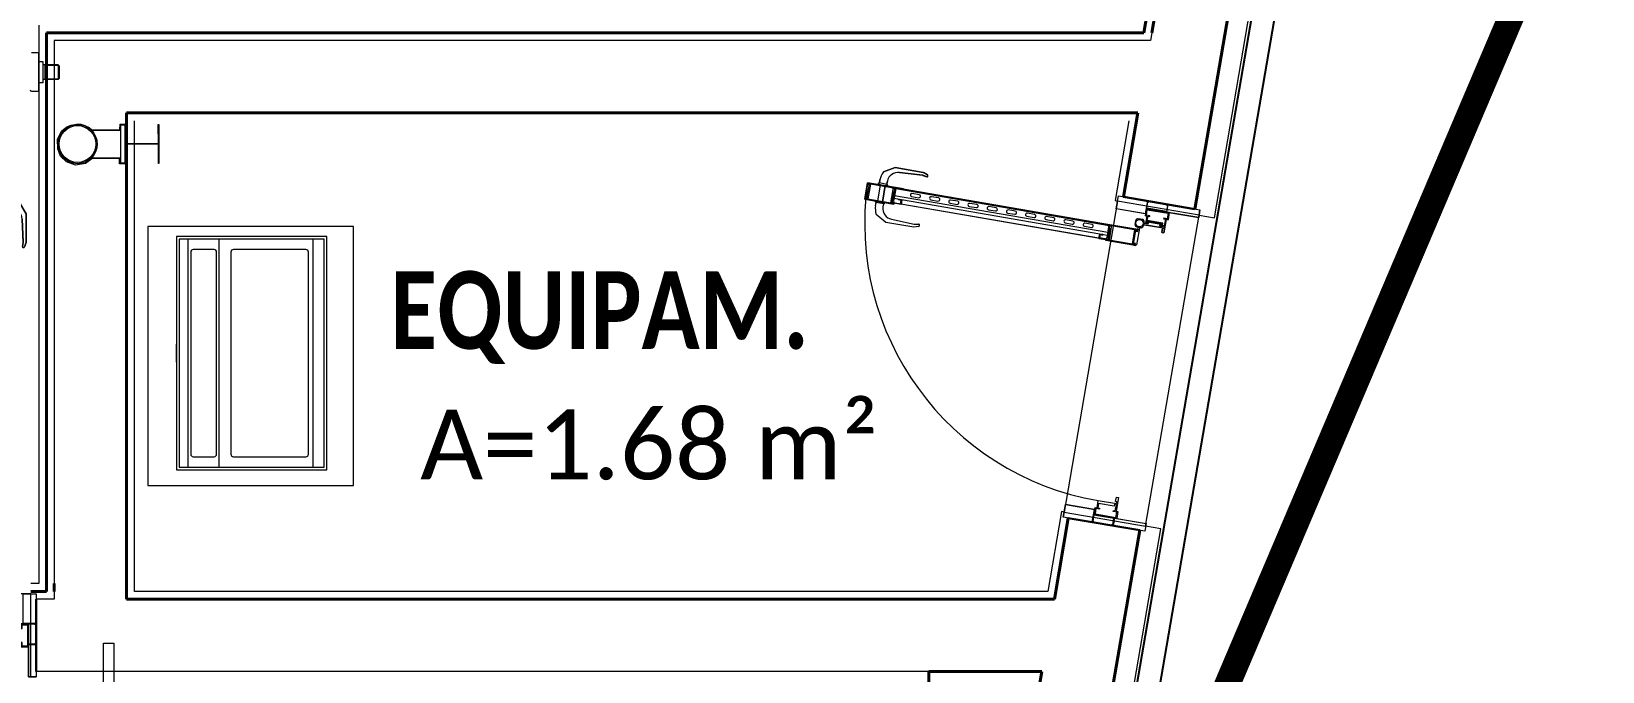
# Model space of a CAD drawing. Extents: x -14.2 to 52.3, y 2.5 to 90.9.
# Drawn here: x 41.217 to 44.255, y 20.089 to 21.326 of the extents above; entities that cross this region are included whole.
import ezdxf

# ---------------------------------------------------------------- set-up
doc = ezdxf.new("R2010")
doc.units = 0
doc.linetypes.add('limpo_PINI-PSG-PE-0102-LAZ-R00$0$DAA_Traço Ponto', pattern=[10, 5, -2.5, 0, -2.5])
doc.linetypes.add('limpo_PINI-PSG-PE-0102-LAZ-R00$0$HIDDEN', pattern=[0.375, 0.25, -0.125])
for name, color, linetype in [('FOR_CONTROL', 2, 'Continuous'), ('limpo_PINI-PSG-PE-0102-LAZ-R00$0$PA_EXTE_3', 3, 'Continuous'), ('limpo_PINI-PSG-PE-0102-LAZ-R00$0$PA_PROJ_S_AUX', 212, 'limpo_PINI-PSG-PE-0102-LAZ-R00$0$HIDDEN'), ('limpo_PINI-PSG-PE-0102-LAZ-R00$0$XR_ARQT', 7, 'Continuous'), ('XR_ARQT', 7, 'Continuous')]:
    doc.layers.add(name, color=color, linetype=linetype)
for name, color, linetype, lineweight in [('limpo_PINI-PSG-PE-0102-LAZ-R00$0$A-AREA-IDEN', 2, 'Continuous', 5), ('limpo_PINI-PSG-PE-0102-LAZ-R00$0$A-DETL', 1, 'Continuous', 5), ('limpo_PINI-PSG-PE-0102-LAZ-R00$0$A-DETL-GENF', 1, 'Continuous', 5), ('limpo_PINI-PSG-PE-0102-LAZ-R00$0$A-DOOR', 31, 'Continuous', 5), ('limpo_PINI-PSG-PE-0102-LAZ-R00$0$A-WALL', 1, 'Continuous', 5), ('limpo_PINI-PSG-PE-0102-LAZ-R00$0$A-WALL-FNSH', 1, 'Continuous', 40), ('limpo_PINI-PSG-PE-0102-LAZ-R00$0$ARQ', 235, 'Continuous', 5), ('limpo_PINI-PSG-PE-0102-LAZ-R00$0$LAYOUT_AMB_LAZ_dwg', 8, 'Continuous', 5), ('limpo_PINI-PSG-PE-0102-LAZ-R00$0$PNIN-HID-PL-0009-LAZ-R00_dwg', 8, 'Continuous', 5), ('limpo_PINI-PSG-PE-0102-LAZ-R00$0$TINTERNO', 135, 'Continuous', 5)]:
    doc.layers.add(name, color=color, linetype=linetype, lineweight=lineweight)
doc.styles.add('limpo_PINI-PSG-PE-0102-LAZ-R00$0$Calibri', font='calibri.ttf', dxfattribs={"height": 0.16})
doc.styles.add('limpo_PINI-PSG-PE-0102-LAZ-R00$0$Calibri_B', font='calibrib.ttf', dxfattribs={"width": 0.8, "height": 150})

# ---------------------------------------------------------------- blocks, each defined once
blk = doc.blocks.new('limpo_PINI-PSG-PE-0102-LAZ-R00$0$DAA_002_VEN_ABR_1FO - 0_90x2_10m-V2-5PPE_008_LAZER__P_A_0_09_')
at = {"layer": 'limpo_PINI-PSG-PE-0102-LAZ-R00$0$A-DETL-GENF', "lineweight": 15}
for p, q in [((375.9, 862.4), (380.1, 862.4)), ((375.9, 862.4), (375.9, 805.3)), ((377.4, 860.8), (377.4, 858.3)), ((377.4, 860.8), (380.1, 860.8)), ((377.4, 858.3), (406.4, 858.3)), ((406.4, 856.5), (377.4, 856.5)), ((377.4, 856.5), (377.4, 811.3)), ((380.1, 860.8), (380.1, 862.4)), ((403.8, 860.8), (403.8, 862.4)), ((407.9, 862.4), (403.8, 862.4)), ((406.4, 860.8), (403.8, 860.8)), ((406.4, 860.8), (406.4, 858.3)), ((406.4, 811.3), (406.4, 856.5)), ((407.9, 791.9), (407.9, 862.4)), ((375.9, 805.3), (377.4, 805.3)), ((377.4, 811.3), (399.7, 811.3)), ((377.4, 805.3), (377.4, 809.8)), ((377.4, 809.8), (397.5, 809.8)), ((380.2, 809.6), (377.8, 809.6)), ((377.8, 791.6), (377.8, 809.6)), ((386.4, 791.6), (377.8, 791.6)), ((378.9, 803.8), (378.9, 792.7)), ((378.9, 792.7), (385.3, 792.7)), ((380.2, 809.6), (381.3, 808)), ((381.3, 808), (392.9, 808)), ((394, 806.8), (381.9, 806.8)), ((385.3, 797.8), (386.4, 797.8)), ((385.3, 792.7), (385.3, 797.8)), ((386.3, 88), (386.3, 806.9)), ((386.3, 806.9), (405.9, 806.9)), ((386.4, 797.8), (386.4, 791.6)), ((392.3, 806.9), (392.3, 88)), ((392.9, 809.6), (392.9, 808)), ((392.9, 809.6), (395.7, 809.6)), ((394, 808.5), (394, 806.8)), ((395.7, 808.5), (394, 808.5)), ((395.3, 808.3), (395.3, 806.8)), ((397.5, 808.3), (395.3, 808.3)), ((395.3, 806.8), (406.4, 806.8)), ((395.7, 808.5), (395.7, 809.6)), ((397.5, 808.3), (397.5, 809.8)), ((399.7, 811.3), (399.7, 808.3)), ((399.7, 808.3), (405.9, 808.3)), ((406.3, 809.2), (404.8, 810.7)), ((405.1, 811.3), (406.4, 811.3)), ((405.9, 806.9), (405.9, 88)), ((406.4, 806.8), (406.4, 791.9)), ((406.4, 791.9), (407.9, 791.9)), ((386.4, 103.2), (377.8, 103.2)), ((377.8, 103.2), (377.8, 85.2)), ((378.9, 102.1), (385.3, 102.1)), ((378.9, 91), (378.9, 102.1)), ((385.3, 102.1), (385.3, 97.1)), ((385.3, 97.1), (386.4, 97.1)), ((386.4, 97.1), (386.4, 103.2)), ((406.4, 103), (407.9, 103)), ((406.4, 88), (406.4, 103)), ((407.9, 103), (407.9, 32.4)), ((375.9, 89.5), (377.4, 89.5)), ((375.9, 32.4), (375.9, 89.5)), ((377.4, 89.5), (377.4, 85)), ((377.4, 85), (397.5, 85)), ((377.4, 38.3), (377.4, 83.5)), ((377.4, 83.5), (399.7, 83.5)), ((380.3, 85.2), (377.8, 85.2)), ((380.3, 85.2), (381.4, 86.9)), ((381.4, 86.9), (392.9, 86.9)), ((394, 88), (381.9, 88)), ((392.9, 85.2), (392.9, 86.9)), ((392.9, 85.2), (395.7, 85.2)), ((394, 86.3), (394, 88)), ((395.7, 86.3), (394, 86.3)), ((395.3, 86.5), (395.3, 88)), ((395.3, 88), (406.4, 88)), ((397.5, 86.5), (395.3, 86.5)), ((395.7, 86.3), (395.7, 85.2)), ((397.5, 86.5), (397.5, 85)), ((399.7, 83.5), (399.7, 86.5)), ((399.7, 86.5), (405.9, 86.5)), ((406.3, 85.6), (404.8, 84.2)), ((405.1, 83.5), (406.4, 83.5)), ((406.4, 83.5), (406.4, 38.3)), ((375.4, 32.2), (380.9, 32.2)), ((378.1, 29.5), (375.4, 32.2)), ((375.9, 32.4), (380.1, 32.4)), ((406.4, 38.3), (377.4, 38.3)), ((377.4, 34.1), (377.4, 36.5)), ((377.4, 36.5), (406.4, 36.5)), ((377.4, 34.1), (380.1, 34.1)), ((378.3, 36.1), (378.3, 34.6)), ((405.1, 36.1), (378.3, 36.1)), ((378.3, 34.6), (380.9, 34.6)), ((380.1, 34.1), (380.1, 32.4)), ((380.9, 34.6), (380.9, 32.2)), ((403.1, 34.6), (405.1, 34.6)), ((403.1, 32.2), (403.1, 34.6)), ((403.1, 32.2), (410.5, 32.2)), ((403.9, 34.1), (403.9, 32.4)), ((406.4, 34.1), (403.9, 34.1)), ((407.9, 32.4), (403.9, 32.4)), ((405.1, 34.6), (405.1, 36.1)), ((406.4, 34.1), (406.4, 36.5)), ((412.1, 34.9), (412.1, 25.3)), ((424.1, 38.9), (416.1, 38.9)), ((428.1, 25.3), (428.1, 34.9)), ((-465, 22.2), (-465, 23.2)), ((-465, 23.2), (-440, 23.2)), ((-465, 22.2), (-464, 22.2)), ((-464, 22.2), (-464, 20.2)), ((-464, 20.2), (-463, 20.2)), ((-463, 20.2), (-463, 22.2)), ((-451, 22.2), (-463, 22.2)), ((-451, -16.8), (-451, 22.2)), ((-450, 22.2), (-436, 22.2)), ((-450, 22.2), (-450, -17.8)), ((-440, 22.2), (-450, 22.2)), ((-450, -22.3), (-450, 22.2)), ((-437.7, 20.5), (-448.3, 20.5)), ((-448.3, 20.5), (-448.3, -20.6)), ((-440, 23.2), (-440, 22.2)), ((-437.7, 13.5), (-437.7, 20.5)), ((-436, 13.5), (-437.7, 13.5)), ((-436, 22.2), (-436, 18.7)), ((-436, 18.7), (-421.6, 18.7)), ((-427.5, 17), (-436, 17)), ((-436, 17), (-436, 13.5)), ((-427.5, -13.6), (-427.5, 17)), ((-421.6, 18.7), (-421.6, -17.1)), ((410.5, 29.5), (378.1, 29.5)), ((412.1, 25.3), (414.1, 23.3)), ((412.5, 24.9), (414.1, 23.3)), ((414.1, 23.3), (416.7, 23.3)), ((418.8, 21.3), (418.8, -11.1)), ((421.5, 13.9), (421.5, 21.3)), ((421.5, 13.9), (423.8, 13.9)), ((422.1, 18.7), (422.1, 14.6)), ((436, 18.7), (422.1, 18.7)), ((423.3, 14.6), (422.1, 14.6)), ((423.3, 17.2), (425.7, 17.2)), ((423.3, 17.2), (423.3, 14.6)), ((423.5, 23.3), (426.1, 23.3)), ((423.8, 15.9), (425.3, 15.9)), ((423.8, 13.9), (423.8, 15.9)), ((425.3, 15.9), (425.3, -10.9)), ((425.7, 17.2), (425.7, -11.8)), ((426.1, 23.3), (428.1, 25.3)), ((427.5, -11.8), (427.5, 17.2)), ((427.5, -13.6), (427.5, 17)), ((427.5, 17), (436, 17)), ((450, 22.2), (436, 22.2)), ((436, 22.2), (436, 18.7)), ((436, 17), (436, 13.5)), ((436, 13.5), (437.7, 13.5)), ((437.7, 13.5), (437.7, 20.5)), ((437.7, 20.5), (448.3, 20.5)), ((440, 23.2), (440, 22.2)), ((465, 23.2), (440, 23.2)), ((440, 22.2), (450, 22.2)), ((448.3, 20.5), (448.3, -20.6)), ((450, -22.3), (450, 22.2)), ((450, 22.2), (450, -17.8)), ((451, 22.2), (463, 22.2)), ((451, -16.8), (451, 22.2)), ((463, 20.2), (463, 22.2)), ((464, 20.2), (463, 20.2)), ((464, 22.2), (464, 20.2)), ((465, 22.2), (464, 22.2)), ((465, 22.2), (465, 23.2)), ((-465, -16.8), (-464, -16.8)), ((-465, -17.8), (-465, -16.8)), ((-450, -17.8), (-465, -17.8)), ((-464, -14.8), (-463, -14.8)), ((-464, -16.8), (-464, -14.8)), ((-463, -14.8), (-463, -16.8)), ((-463, -16.8), (-451, -16.8)), ((-436, -22.3), (-450, -22.3)), ((-448.3, -20.6), (-437.7, -20.6)), ((-437.7, -13.6), (-436, -13.6)), ((-437.7, -20.6), (-437.7, -13.6)), ((-436, -13.6), (-436, -17.1)), ((-436, -17.1), (-423.3, -17.1)), ((-409.6, -18.8), (-436, -18.8)), ((-436, -18.8), (-436, -22.3)), ((-423.3, -13.6), (-427.5, -13.6)), ((-423.3, -17.1), (-423.3, -13.6)), ((-421.6, -17.1), (-418.1, -17.1)), ((-418.1, -14.8), (-409.6, -14.8)), ((-418.1, -17.1), (-418.1, -14.8)), ((-409.6, -14.8), (-409.6, -18.8)), ((418.1, -14.8), (409.6, -14.8)), ((409.6, -14.8), (409.6, -18.8)), ((409.6, -18.8), (436, -18.8)), ((418.1, -17.1), (418.1, -14.8)), ((422.1, -17.1), (418.1, -17.1)), ((418.8, -11.1), (421.5, -13.8)), ((423.8, -8.3), (421.5, -8.3)), ((421.5, -13.8), (421.5, -8.3)), ((421.5, -12.6), (421.5, -9.6)), ((423.3, -9.2), (422.1, -9.2)), ((422.1, -17.1), (422.1, -9.2)), ((423.3, -11.8), (423.3, -9.2)), ((423.3, -11.8), (425.7, -11.8)), ((423.3, -17.1), (423.3, -13.6)), ((423.3, -13.6), (427.5, -13.6)), ((436, -17.1), (423.3, -17.1)), ((423.8, -10.9), (423.8, -8.3)), ((425.3, -10.9), (423.8, -10.9)), ((437.7, -13.6), (436, -13.6)), ((436, -13.6), (436, -17.1)), ((436, -18.8), (436, -22.3)), ((436, -22.3), (450, -22.3)), ((437.7, -20.6), (437.7, -13.6)), ((448.3, -20.6), (437.7, -20.6)), ((450, -17.8), (465, -17.8)), ((463, -16.8), (451, -16.8)), ((463, -14.8), (463, -16.8)), ((464, -14.8), (463, -14.8)), ((464, -16.8), (464, -14.8)), ((465, -16.8), (464, -16.8)), ((465, -17.8), (465, -16.8))]:
    blk.add_line(p, q, dxfattribs=at)
at = {"layer": 'limpo_PINI-PSG-PE-0102-LAZ-R00$0$A-DETL-GENF'}
for p, q in [((375.9, 862.4), (380.1, 862.4)), ((375.9, 805.3), (375.9, 862.4)), ((380.1, 862.4), (403.8, 862.4)), ((380.1, 862.4), (403.8, 862.4)), ((403.8, 862.4), (407.9, 862.4)), ((407.9, 862.4), (407.9, 791.9)), ((338.4, 814.8), (350.4, 835.5)), ((338.4, 814.8), (350.4, 835.5)), ((372.9, 825.2), (366.8, 825.2)), ((372.1, 825.2), (366.8, 825.2)), ((366.9, 839.7), (372.9, 839.7)), ((366.9, 839.7), (372.1, 839.7)), ((372.1, 839.7), (375.9, 841.9)), ((375.9, 822.9), (372.1, 825.2)), ((372.9, 840.2), (375.9, 841.9)), ((372.9, 824.7), (372.9, 840.2)), ((375.9, 822.9), (372.9, 824.7)), ((375.9, 841.9), (375.9, 822.9)), ((375.9, 841.9), (375.9, 836.9)), ((375.9, 836.9), (408.3, 836.9)), ((375.9, 836.9), (408.3, 836.9)), ((375.9, 827.9), (408.3, 827.9)), ((375.9, 827.9), (375.9, 822.9)), ((408.3, 827.9), (375.9, 827.9)), ((411.3, 840.2), (408.3, 841.9)), ((408.3, 841.9), (408.3, 822.9)), ((408.3, 841.9), (412.2, 839.7)), ((408.3, 836.9), (408.3, 841.9)), ((408.3, 822.9), (408.3, 827.9)), ((412.2, 825.2), (408.3, 822.9)), ((408.3, 822.9), (411.3, 824.7)), ((411.3, 824.7), (411.3, 840.2)), ((417.3, 839.7), (411.3, 839.7)), ((411.3, 825.2), (417.3, 825.2)), ((412.2, 839.7), (417.3, 839.7)), ((417.3, 825.2), (412.2, 825.2)), ((445.8, 814.8), (433.8, 835.5)), ((433.8, 835.5), (445.8, 814.8)), ((338.4, 760), (338.4, 814.8)), ((338.4, 759.7), (338.4, 814.8)), ((346.4, 804.7), (344.1, 759.9)), ((346.4, 804.7), (344.1, 759.7)), ((377.8, 805.3), (375.9, 805.3)), ((377.8, 791.6), (377.8, 805.3)), ((386.4, 791.6), (377.8, 791.6)), ((378, 811.3), (407.8, 811.3)), ((378, 83.5), (378, 811.3)), ((378, 103.2), (378, 791.7)), ((378.9, 803.8), (378.9, 792.7)), ((378.9, 792.7), (385.3, 792.7)), ((394, 806.8), (381.9, 806.8)), ((385.3, 797.8), (386.4, 797.8)), ((385.3, 792.7), (385.3, 797.8)), ((386.4, 797.8), (386.4, 791.6)), ((394, 808.5), (394, 806.8)), ((395.3, 808.5), (394, 808.5)), ((395.3, 806.8), (395.3, 808.5)), ((406.4, 806.8), (395.3, 806.8)), ((406.4, 791.9), (406.4, 806.8)), ((407.9, 791.9), (406.4, 791.9)), ((407.8, 811.3), (407.8, 83.5)), ((407.8, 791.9), (407.8, 103)), ((437.8, 804.7), (440.2, 759.9)), ((440.2, 759.7), (437.8, 804.7)), ((445.8, 760), (445.8, 814.8)), ((445.8, 814.8), (445.8, 759.7)), ((341.6, 751), (338.4, 759.7)), ((344.1, 759.7), (345.7, 751.5)), ((344.1, 759.5), (345.7, 751.5)), ((396.2, 773.9), (396.2, 759.9)), ((402.2, 759.9), (402.2, 773.8)), ((438.6, 751.5), (440.2, 759.7)), ((440.1, 759.5), (438.6, 751.5)), ((445.8, 759.7), (442.7, 751)), ((341.6, 751), (338.5, 759.5)), ((396.2, 736.3), (396.2, 722.3)), ((402.2, 722.3), (402.2, 736.3)), ((442.7, 751), (445.7, 759.5)), ((396.2, 698.7), (396.2, 684.8)), ((402.2, 684.7), (402.2, 698.7)), ((396.2, 661.1), (396.2, 647.2)), ((402.2, 647.1), (402.2, 661.1)), ((396.2, 623.5), (396.2, 609.6)), ((402.2, 609.5), (402.2, 623.5)), ((396.2, 586), (396.2, 572)), ((402.2, 572), (402.2, 585.9)), ((396.2, 548.4), (396.2, 534.4)), ((402.2, 534.4), (402.2, 548.3)), ((396.2, 510.8), (396.2, 496.8)), ((402.2, 496.8), (402.2, 510.8)), ((396.2, 473.2), (396.2, 459.3)), ((402.2, 459.2), (402.2, 473.2)), ((396.2, 435.6), (396.2, 421.7)), ((402.2, 421.6), (402.2, 435.6)), ((396.2, 398.1), (396.2, 384.1)), ((402.2, 384.1), (402.2, 398)), ((396.2, 360.5), (396.2, 346.5)), ((402.2, 346.5), (402.2, 360.4)), ((396.2, 322.9), (396.2, 308.9)), ((402.2, 308.9), (402.2, 322.9)), ((396.2, 285.3), (396.2, 271.3)), ((402.2, 271.3), (402.2, 285.3)), ((396.2, 247.7), (396.2, 233.8)), ((402.2, 233.7), (402.2, 247.7)), ((396.2, 210.1), (396.2, 196.2)), ((402.2, 196.1), (402.2, 210.1)), ((396.2, 172.6), (396.2, 158.6)), ((402.2, 158.6), (402.2, 172.5)), ((396.2, 135), (396.2, 121)), ((402.2, 121), (402.2, 134.9)), ((377.8, 103.2), (386.4, 103.2)), ((377.8, 89.5), (377.8, 103.2)), ((378.9, 102.1), (378.9, 91)), ((385.3, 102.1), (378.9, 102.1)), ((385.3, 97.1), (385.3, 102.1)), ((386.4, 97.1), (385.3, 97.1)), ((386.4, 103.2), (386.4, 97.1)), ((406.4, 103), (407.9, 103)), ((406.4, 88), (406.4, 103)), ((407.9, 103), (407.9, 32.2)), ((-440, 80), (-465, 80)), ((-465, -80), (-465, 80)), ((-465, 80), (-440, 80)), ((-440, 23.2), (-440, 80)), ((-440, 80), (-440, 22.2)), ((375.9, 89.5), (377.8, 89.5)), ((375.9, 31.7), (375.9, 89.5)), ((407.8, 83.5), (378, 83.5)), ((381.9, 88), (394, 88)), ((405.9, 88), (386.3, 88)), ((394, 88), (394, 86.3)), ((394, 86.3), (395.3, 86.3)), ((395.3, 88), (406.4, 88)), ((395.3, 86.3), (395.3, 88)), ((440, 80), (465, 80)), ((440, 23.2), (440, 80)), ((440, 80), (465, 80)), ((440, 22.2), (440, 80)), ((465, 80), (465, -80)), ((378.1, 29.5), (375.9, 31.7)), ((407.9, 32.2), (410.5, 32.2)), ((412.1, 33), (412.1, 34.9)), ((416.1, 38.9), (424.1, 38.9)), ((428.1, 34.9), (428.1, 25.3)), ((-440, 22.2), (-436, 22.2)), ((-436, 22.2), (-436, 18.7)), ((-436, 18.7), (-421.6, 18.7)), ((-421.6, 18.7), (-421.6, -17.1)), ((410.5, 29.5), (378.1, 29.5)), ((412.1, 25.3), (412.1, 28.7)), ((414.1, 23.3), (412.1, 25.3)), ((416.7, 23.3), (414.1, 23.3)), ((418.8, -11.1), (418.8, 21.3)), ((421.5, 21.3), (421.5, 13.9)), ((421.5, 13.9), (423.8, 13.9)), ((422.1, 18.7), (436, 18.7)), ((422.1, 14.6), (422.1, 18.7)), ((423.3, 14.6), (422.1, 14.6)), ((423.3, 17.2), (423.3, 14.6)), ((425.7, 17.2), (423.3, 17.2)), ((426.1, 23.3), (423.5, 23.3)), ((423.8, 15.9), (425.3, 15.9)), ((423.8, 13.9), (423.8, 15.9)), ((425.3, 15.9), (425.3, -10.9)), ((425.7, -11.8), (425.7, 17.2)), ((428.1, 25.3), (426.1, 23.3)), ((436, 22.2), (450, 22.2)), ((436, 18.7), (436, 22.2)), ((450, 22.2), (440, 22.2)), ((450, 22.2), (450, -22.3)), ((450, -80), (450, 22.2)), ((-450, -17.8), (-450, -80)), ((-450, -22.3), (-450, -80)), ((-436, -22.3), (-450, -22.3)), ((-436, -18.8), (-436, -22.3)), ((-409.6, -18.8), (-436, -18.8)), ((-421.6, -17.1), (-418.1, -17.1)), ((-418.1, -14.8), (-409.6, -14.8)), ((-418.1, -17.1), (-418.1, -14.8)), ((-409.6, -14.8), (-409.6, -18.8)), ((409.6, -14.8), (418.1, -14.8)), ((409.6, -18.8), (409.6, -14.8)), ((436, -18.8), (409.6, -18.8)), ((418.1, -14.8), (418.1, -17.1)), ((418.1, -17.1), (422.1, -17.1)), ((421.5, -13.8), (418.8, -11.1)), ((421.5, -8.3), (421.5, -13.8)), ((423.8, -8.3), (421.5, -8.3)), ((422.1, -9.2), (423.3, -9.2)), ((422.1, -17.1), (422.1, -9.2)), ((423.3, -9.2), (423.3, -11.8)), ((423.3, -11.8), (425.7, -11.8)), ((423.8, -10.9), (423.8, -8.3)), ((425.3, -10.9), (423.8, -10.9)), ((436, -22.3), (436, -18.8)), ((450, -22.3), (436, -22.3)), ((450, -17.8), (450, -80)), ((-450, -80), (-465, -80)), ((-450, -80), (-465, -80)), ((450, -80), (465, -80)), ((465, -80), (450, -80))]:
    blk.add_line(p, q, dxfattribs=at)
at = {"layer": 'limpo_PINI-PSG-PE-0102-LAZ-R00$0$A-DETL-GENF', "lineweight": 30}
for p, q in [((-465, -70), (-465, 70)), ((465, -70), (465, 70))]:
    blk.add_line(p, q, dxfattribs=at)
at = {"layer": 'limpo_PINI-PSG-PE-0102-LAZ-R00$0$A-DETL-GENF', "lineweight": 15}
blk.add_circle((420.1, 30.9), 7, dxfattribs=at)
at = {"layer": 'limpo_PINI-PSG-PE-0102-LAZ-R00$0$A-DETL-GENF'}
for centre, radius, start, end in [((421.8, 18.7), 843.7, 90.9554, 179.9996), ((366.9, 804.7), 20.5, 90.2619, 179.9552), ((366.9, 804.7), 20.5, 90.2619, 179.9552), ((366.9, 804.7), 35, 90, 118.1261), ((366.9, 804.7), 35, 90, 118.1261), ((417.3, 804.7), 35, 61.8718, 90), ((417.3, 804.7), 35, 61.8718, 90), ((417.3, 804.7), 20.5, 0.0428, 89.9798), ((417.3, 804.7), 20.5, 0.0428, 89.9798), ((381.9, 803.8), 3, 89.9999, 179.9999), ((399.2, 773.9), 3, 359.2646, 180.002), ((399.2, 759.9), 3, 179.2646, 0.002), ((343.5, 751.7), 2, 199.9992, 269.999), ((343.5, 751.7), 2, 199.9992, 281.7479), ((344.2, 751.2), 1.5, 256.4246, 11.2115), ((344.2, 751.2), 1.5, 269.999, 11.2115), ((399.2, 736.3), 3, 359.2646, 180.002), ((440, 751.2), 1.5, 168.7864, 269.999), ((440, 751.2), 1.5, 168.7864, 283.5734), ((440.8, 751.7), 2, 258.2501, 339.9988), ((440.8, 751.7), 2, 269.999, 339.9988), ((399.2, 722.3), 3, 179.2646, 0.002), ((399.2, 698.7), 3, 359.2646, 180.002), ((399.2, 684.7), 3, 179.2646, 0.002), ((399.2, 661.1), 3, 359.2646, 180.002), ((399.2, 647.1), 3, 179.2646, 0.002), ((399.2, 623.5), 3, 359.2646, 180.002), ((399.2, 609.5), 3, 179.2646, 0.002), ((399.2, 586), 3, 359.2646, 180.002), ((399.2, 572), 3, 179.2646, 0.002), ((399.2, 548.4), 3, 359.2646, 180.002), ((399.2, 534.4), 3, 179.2646, 0.002), ((399.2, 510.8), 3, 359.2646, 180.002), ((399.2, 496.8), 3, 179.2646, 0.002), ((399.2, 473.2), 3, 359.2646, 180.002), ((399.2, 459.2), 3, 179.2646, 0.002), ((399.2, 435.6), 3, 359.2646, 180.002), ((399.2, 421.6), 3, 179.2646, 0.002), ((399.2, 398.1), 3, 359.2646, 180.002), ((399.2, 384.1), 3, 179.2646, 0.002), ((399.2, 360.5), 3, 359.2646, 180.002), ((399.2, 346.5), 3, 179.2646, 0.002), ((399.2, 322.9), 3, 359.2646, 180.002), ((399.2, 308.9), 3, 179.2646, 0.002), ((399.2, 285.3), 3, 359.2646, 180.002), ((399.2, 271.3), 3, 179.2646, 0.002), ((399.2, 247.7), 3, 359.2646, 180.002), ((399.2, 233.7), 3, 179.2646, 0.002), ((399.2, 210.1), 3, 359.2646, 180.002), ((399.2, 196.1), 3, 179.2646, 0.002), ((399.2, 172.6), 3, 359.2646, 180.002), ((399.2, 158.6), 3, 179.2646, 0.002), ((399.2, 135), 3, 359.2646, 180.002), ((399.2, 121), 3, 179.2646, 0.002), ((381.9, 91), 3, 180.002, 270.002), ((410.5, 34.2), 2, 269.3077, 323.1255), ((416.1, 34.9), 4, 90, 180), ((424.1, 34.9), 4, 360, 90), ((410.5, 27.5), 2, 36.8688, 90), ((416.8, 21.3), 2, 360, 90.3929), ((423.5, 21.3), 2, 90, 180.6923)]:
    blk.add_arc(centre, radius, start, end, dxfattribs=at)
at = {"layer": 'limpo_PINI-PSG-PE-0102-LAZ-R00$0$A-DETL-GENF', "lineweight": 15}
for centre, radius, start, end in [((381.9, 803.8), 3, 89.9999, 179.9999), ((405.1, 811), 0.391, 90.0009, 225.0009), ((405.9, 808.9), 0.511, 270.0009, 45.0009), ((381.9, 91), 3, 180.002, 270.002), ((405.1, 83.9), 0.391, 135.001, 270.001), ((405.9, 86), 0.511, 315.001, 90.001), ((410.5, 34.2), 2, 269.3077, 323.1255), ((416.1, 34.9), 4, 90, 180), ((424.1, 34.9), 4, 360, 90), ((424.1, 34.9), 4, 0.0012, 90), ((410.5, 27.5), 2, 36.8688, 90), ((416.8, 21.3), 2, 360, 90.3929), ((423.5, 21.3), 2, 90, 180.6923)]:
    blk.add_arc(centre, radius, start, end, dxfattribs=at)
at = {"layer": 'limpo_PINI-PSG-PE-0102-LAZ-R00$0$A-DOOR'}
for p, q in [((455, 80), (-455, 80)), ((-455, 80), (-455, -80)), ((-455, 80), (-455, -80)), ((455, -80), (455, 80)), ((455, -80), (455, 80))]:
    blk.add_line(p, q, dxfattribs=at)
blk = doc.blocks.new('limpo_PINI-PSG-PE-0102-LAZ-R00$0$DAA_002_VEN_ABR_1FO - 0_60x2_10m-1917522-5PPE_008_LAZER__P_A_0_09_')
at = {"layer": 'limpo_PINI-PSG-PE-0102-LAZ-R00$0$A-DETL-GENF', "lineweight": 15}
for p, q in [((225.9, 562.4), (230.1, 562.4)), ((225.9, 562.4), (225.9, 505.3)), ((227.4, 560.8), (227.4, 558.3)), ((227.4, 560.8), (230.1, 560.8)), ((227.4, 558.3), (256.4, 558.3)), ((256.4, 556.5), (227.4, 556.5)), ((227.4, 556.5), (227.4, 511.3)), ((230.1, 560.8), (230.1, 562.4)), ((253.8, 560.8), (253.8, 562.4)), ((257.9, 562.4), (253.8, 562.4)), ((256.4, 560.8), (253.8, 560.8)), ((256.4, 560.8), (256.4, 558.3)), ((256.4, 511.3), (256.4, 556.5)), ((257.9, 491.9), (257.9, 562.4)), ((225.9, 505.3), (227.4, 505.3)), ((227.4, 511.3), (249.7, 511.3)), ((227.4, 505.3), (227.4, 509.8)), ((227.4, 509.8), (247.5, 509.8)), ((230.2, 509.6), (227.8, 509.6)), ((227.8, 491.6), (227.8, 509.6)), ((236.4, 491.6), (227.8, 491.6)), ((228.9, 503.8), (228.9, 492.7)), ((228.9, 492.7), (235.3, 492.7)), ((230.2, 509.6), (231.3, 508)), ((231.3, 508), (242.9, 508)), ((244, 506.8), (231.9, 506.8)), ((235.3, 497.8), (236.4, 497.8)), ((235.3, 492.7), (235.3, 497.8)), ((236.3, 88), (236.3, 506.9)), ((236.3, 506.9), (255.9, 506.9)), ((236.4, 497.8), (236.4, 491.6)), ((242.3, 506.9), (242.3, 88)), ((242.9, 509.6), (242.9, 508)), ((242.9, 509.6), (245.7, 509.6)), ((244, 508.5), (244, 506.8)), ((245.7, 508.5), (244, 508.5)), ((245.3, 508.3), (245.3, 506.8)), ((247.5, 508.3), (245.3, 508.3)), ((245.3, 506.8), (256.4, 506.8)), ((245.7, 508.5), (245.7, 509.6)), ((247.5, 508.3), (247.5, 509.8)), ((249.7, 511.3), (249.7, 508.3)), ((249.7, 508.3), (255.9, 508.3)), ((256.3, 509.2), (254.8, 510.7)), ((255.1, 511.3), (256.4, 511.3)), ((255.9, 506.9), (255.9, 88)), ((256.4, 506.8), (256.4, 491.9)), ((256.4, 491.9), (257.9, 491.9)), ((236.4, 103.2), (227.8, 103.2)), ((227.8, 103.2), (227.8, 85.2)), ((228.9, 102.1), (235.3, 102.1)), ((228.9, 91), (228.9, 102.1)), ((235.3, 102.1), (235.3, 97.1)), ((235.3, 97.1), (236.4, 97.1)), ((236.4, 97.1), (236.4, 103.2)), ((256.4, 103), (257.9, 103)), ((256.4, 88), (256.4, 103)), ((257.9, 103), (257.9, 32.4)), ((225.9, 89.5), (227.4, 89.5)), ((225.9, 32.4), (225.9, 89.5)), ((227.4, 89.5), (227.4, 85)), ((227.4, 85), (247.5, 85)), ((227.4, 38.3), (227.4, 83.5)), ((227.4, 83.5), (249.7, 83.5)), ((230.3, 85.2), (227.8, 85.2)), ((230.3, 85.2), (231.4, 86.9)), ((231.4, 86.9), (242.9, 86.9)), ((244, 88), (231.9, 88)), ((242.9, 85.2), (242.9, 86.9)), ((242.9, 85.2), (245.7, 85.2)), ((244, 86.3), (244, 88)), ((245.7, 86.3), (244, 86.3)), ((245.3, 86.5), (245.3, 88)), ((245.3, 88), (256.4, 88)), ((247.5, 86.5), (245.3, 86.5)), ((245.7, 86.3), (245.7, 85.2)), ((247.5, 86.5), (247.5, 85)), ((249.7, 83.5), (249.7, 86.5)), ((249.7, 86.5), (255.9, 86.5)), ((256.3, 85.6), (254.8, 84.2)), ((255.1, 83.5), (256.4, 83.5)), ((256.4, 83.5), (256.4, 38.3)), ((225.4, 32.2), (230.9, 32.2)), ((228.1, 29.5), (225.4, 32.2)), ((225.9, 32.4), (230.1, 32.4)), ((256.4, 38.3), (227.4, 38.3)), ((227.4, 34.1), (227.4, 36.5)), ((227.4, 36.5), (256.4, 36.5)), ((227.4, 34.1), (230.1, 34.1)), ((228.3, 36.1), (228.3, 34.6)), ((255.1, 36.1), (228.3, 36.1)), ((228.3, 34.6), (230.9, 34.6)), ((230.1, 34.1), (230.1, 32.4)), ((230.9, 34.6), (230.9, 32.2)), ((253.1, 34.6), (255.1, 34.6)), ((253.1, 32.2), (253.1, 34.6)), ((253.1, 32.2), (260.5, 32.2)), ((253.9, 34.1), (253.9, 32.4)), ((256.4, 34.1), (253.9, 34.1)), ((257.9, 32.4), (253.9, 32.4)), ((255.1, 34.6), (255.1, 36.1)), ((256.4, 34.1), (256.4, 36.5)), ((262.1, 34.9), (262.1, 25.3)), ((274.1, 38.9), (266.1, 38.9)), ((278.1, 25.3), (278.1, 34.9)), ((-315, 22.2), (-315, 23.2)), ((-315, 23.2), (-290, 23.2)), ((-315, 22.2), (-314, 22.2)), ((-314, 22.2), (-314, 20.2)), ((-314, 20.2), (-313, 20.2)), ((-313, 20.2), (-313, 22.2)), ((-301, 22.2), (-313, 22.2)), ((-301, -16.8), (-301, 22.2)), ((-300, 22.2), (-286, 22.2)), ((-300, 22.2), (-300, -17.8)), ((-290, 22.2), (-300, 22.2)), ((-300, -22.3), (-300, 22.2)), ((-287.7, 20.5), (-298.3, 20.5)), ((-298.3, 20.5), (-298.3, -20.6)), ((-290, 23.2), (-290, 22.2)), ((-287.7, 13.5), (-287.7, 20.5)), ((-286, 13.5), (-287.7, 13.5)), ((-286, 22.2), (-286, 18.7)), ((-286, 18.7), (-271.6, 18.7)), ((-277.5, 17), (-286, 17)), ((-286, 17), (-286, 13.5)), ((-277.5, -13.6), (-277.5, 17)), ((-271.6, 18.7), (-271.6, -17.1)), ((260.5, 29.5), (228.1, 29.5)), ((262.1, 25.3), (264.1, 23.3)), ((262.5, 24.9), (264.1, 23.3)), ((264.1, 23.3), (266.7, 23.3)), ((268.8, 21.3), (268.8, -11.1)), ((271.5, 13.9), (271.5, 21.3)), ((271.5, 13.9), (273.8, 13.9)), ((272.1, 18.7), (272.1, 14.6)), ((286, 18.7), (272.1, 18.7)), ((273.3, 14.6), (272.1, 14.6)), ((273.3, 17.2), (275.7, 17.2)), ((273.3, 17.2), (273.3, 14.6)), ((273.5, 23.3), (276.1, 23.3)), ((273.8, 15.9), (275.3, 15.9)), ((273.8, 13.9), (273.8, 15.9)), ((275.3, 15.9), (275.3, -10.9)), ((275.7, 17.2), (275.7, -11.8)), ((276.1, 23.3), (278.1, 25.3)), ((277.5, -11.8), (277.5, 17.2)), ((277.5, -13.6), (277.5, 17)), ((277.5, 17), (286, 17)), ((300, 22.2), (286, 22.2)), ((286, 22.2), (286, 18.7)), ((286, 17), (286, 13.5)), ((286, 13.5), (287.7, 13.5)), ((287.7, 13.5), (287.7, 20.5)), ((287.7, 20.5), (298.3, 20.5)), ((290, 23.2), (290, 22.2)), ((315, 23.2), (290, 23.2)), ((290, 22.2), (300, 22.2)), ((298.3, 20.5), (298.3, -20.6)), ((300, -22.3), (300, 22.2)), ((300, 22.2), (300, -17.8)), ((301, 22.2), (313, 22.2)), ((301, -16.8), (301, 22.2)), ((313, 20.2), (313, 22.2)), ((314, 20.2), (313, 20.2)), ((314, 22.2), (314, 20.2)), ((315, 22.2), (314, 22.2)), ((315, 22.2), (315, 23.2)), ((-315, -16.8), (-314, -16.8)), ((-315, -17.8), (-315, -16.8)), ((-300, -17.8), (-315, -17.8)), ((-314, -14.8), (-313, -14.8)), ((-314, -16.8), (-314, -14.8)), ((-313, -14.8), (-313, -16.8)), ((-313, -16.8), (-301, -16.8)), ((-286, -22.3), (-300, -22.3)), ((-298.3, -20.6), (-287.7, -20.6)), ((-287.7, -13.6), (-286, -13.6)), ((-287.7, -20.6), (-287.7, -13.6)), ((-286, -13.6), (-286, -17.1)), ((-286, -17.1), (-273.3, -17.1)), ((-259.6, -18.8), (-286, -18.8)), ((-286, -18.8), (-286, -22.3)), ((-273.3, -13.6), (-277.5, -13.6)), ((-273.3, -17.1), (-273.3, -13.6)), ((-271.6, -17.1), (-268.1, -17.1)), ((-268.1, -14.8), (-259.6, -14.8)), ((-268.1, -17.1), (-268.1, -14.8)), ((-259.6, -14.8), (-259.6, -18.8)), ((268.1, -14.8), (259.6, -14.8)), ((259.6, -14.8), (259.6, -18.8)), ((259.6, -18.8), (286, -18.8)), ((268.1, -17.1), (268.1, -14.8)), ((272.1, -17.1), (268.1, -17.1)), ((268.8, -11.1), (271.5, -13.8)), ((273.8, -8.3), (271.5, -8.3)), ((271.5, -13.8), (271.5, -8.3)), ((271.5, -12.6), (271.5, -9.6)), ((273.3, -9.2), (272.1, -9.2)), ((272.1, -17.1), (272.1, -9.2)), ((273.3, -11.8), (273.3, -9.2)), ((273.3, -11.8), (275.7, -11.8)), ((273.3, -17.1), (273.3, -13.6)), ((273.3, -13.6), (277.5, -13.6)), ((286, -17.1), (273.3, -17.1)), ((273.8, -10.9), (273.8, -8.3)), ((275.3, -10.9), (273.8, -10.9)), ((287.7, -13.6), (286, -13.6)), ((286, -13.6), (286, -17.1)), ((286, -18.8), (286, -22.3)), ((286, -22.3), (300, -22.3)), ((287.7, -20.6), (287.7, -13.6)), ((298.3, -20.6), (287.7, -20.6)), ((300, -17.8), (315, -17.8)), ((313, -16.8), (301, -16.8)), ((313, -14.8), (313, -16.8)), ((314, -14.8), (313, -14.8)), ((314, -16.8), (314, -14.8)), ((315, -16.8), (314, -16.8)), ((315, -17.8), (315, -16.8))]:
    blk.add_line(p, q, dxfattribs=at)
at = {"layer": 'limpo_PINI-PSG-PE-0102-LAZ-R00$0$A-DETL-GENF'}
for p, q in [((225.9, 562.4), (230.1, 562.4)), ((225.9, 505.3), (225.9, 562.4)), ((230.1, 562.4), (253.8, 562.4)), ((230.1, 562.4), (253.8, 562.4)), ((253.8, 562.4), (257.9, 562.4)), ((257.9, 562.4), (257.9, 491.9)), ((188.4, 514.8), (200.4, 535.5)), ((188.4, 514.8), (200.4, 535.5)), ((222.9, 525.2), (216.8, 525.2)), ((222.1, 525.2), (216.8, 525.2)), ((216.9, 539.7), (222.9, 539.7)), ((216.9, 539.7), (222.1, 539.7)), ((222.1, 539.7), (225.9, 541.9)), ((225.9, 522.9), (222.1, 525.2)), ((222.9, 540.2), (225.9, 541.9)), ((222.9, 524.7), (222.9, 540.2)), ((225.9, 522.9), (222.9, 524.7)), ((225.9, 541.9), (225.9, 522.9)), ((225.9, 541.9), (225.9, 536.9)), ((225.9, 536.9), (258.3, 536.9)), ((225.9, 536.9), (258.3, 536.9)), ((225.9, 527.9), (258.3, 527.9)), ((225.9, 527.9), (225.9, 522.9)), ((258.3, 527.9), (225.9, 527.9)), ((261.3, 540.2), (258.3, 541.9)), ((258.3, 541.9), (258.3, 522.9)), ((258.3, 541.9), (262.2, 539.7)), ((258.3, 536.9), (258.3, 541.9)), ((258.3, 522.9), (258.3, 527.9)), ((262.2, 525.2), (258.3, 522.9)), ((258.3, 522.9), (261.3, 524.7)), ((261.3, 524.7), (261.3, 540.2)), ((267.3, 539.7), (261.3, 539.7)), ((261.3, 525.2), (267.3, 525.2)), ((262.2, 539.7), (267.3, 539.7)), ((267.3, 525.2), (262.2, 525.2)), ((295.8, 514.8), (283.8, 535.5)), ((283.8, 535.5), (295.8, 514.8)), ((188.4, 460), (188.4, 514.8)), ((188.4, 459.7), (188.4, 514.8)), ((196.4, 504.7), (194.1, 459.9)), ((196.4, 504.7), (194.1, 459.7)), ((227.8, 505.3), (225.9, 505.3)), ((227.8, 491.6), (227.8, 505.3)), ((236.4, 491.6), (227.8, 491.6)), ((228, 511.3), (257.8, 511.3)), ((228, 83.5), (228, 511.3)), ((228, 103.2), (228, 491.7)), ((228.9, 503.8), (228.9, 492.7)), ((228.9, 492.7), (235.3, 492.7)), ((244, 506.8), (231.9, 506.8)), ((235.3, 497.8), (236.4, 497.8)), ((235.3, 492.7), (235.3, 497.8)), ((236.4, 497.8), (236.4, 491.6)), ((244, 508.5), (244, 506.8)), ((245.3, 508.5), (244, 508.5)), ((245.3, 506.8), (245.3, 508.5)), ((256.4, 506.8), (245.3, 506.8)), ((256.4, 491.9), (256.4, 506.8)), ((257.9, 491.9), (256.4, 491.9)), ((257.8, 511.3), (257.8, 83.5)), ((257.8, 491.9), (257.8, 103)), ((287.8, 504.7), (290.2, 459.9)), ((290.2, 459.7), (287.8, 504.7)), ((295.8, 460), (295.8, 514.8)), ((295.8, 514.8), (295.8, 459.7)), ((191.6, 451), (188.4, 459.7)), ((191.6, 451), (188.5, 459.5)), ((194.1, 459.7), (195.7, 451.5)), ((194.1, 459.5), (195.7, 451.5)), ((246.2, 473.9), (246.2, 459.9)), ((252.2, 459.9), (252.2, 473.8)), ((288.6, 451.5), (290.2, 459.7)), ((290.1, 459.5), (288.6, 451.5)), ((295.8, 459.7), (292.7, 451)), ((292.7, 451), (295.7, 459.5)), ((246.2, 436.2), (246.2, 422.3)), ((252.2, 422.2), (252.2, 436.2)), ((246.2, 398.6), (246.2, 384.6)), ((252.2, 384.6), (252.2, 398.5)), ((246.2, 360.9), (246.2, 346.9)), ((252.2, 346.9), (252.2, 360.9)), ((246.2, 323.3), (246.2, 309.3)), ((252.2, 309.3), (252.2, 323.2)), ((246.2, 285.6), (246.2, 271.6)), ((252.2, 271.6), (252.2, 285.6)), ((246.2, 247.9), (246.2, 234)), ((252.2, 233.9), (252.2, 247.9)), ((246.2, 210.3), (246.2, 196.3)), ((252.2, 196.3), (252.2, 210.2)), ((246.2, 172.6), (246.2, 158.7)), ((252.2, 158.6), (252.2, 172.6)), ((246.2, 135), (246.2, 121)), ((252.2, 121), (252.2, 134.9)), ((227.8, 103.2), (236.4, 103.2)), ((227.8, 89.5), (227.8, 103.2)), ((228.9, 102.1), (228.9, 91)), ((235.3, 102.1), (228.9, 102.1)), ((235.3, 97.1), (235.3, 102.1)), ((236.4, 97.1), (235.3, 97.1)), ((236.4, 103.2), (236.4, 97.1)), ((256.4, 103), (257.9, 103)), ((256.4, 88), (256.4, 103)), ((257.9, 103), (257.9, 32.2)), ((-290, 80), (-315, 80)), ((-315, -80), (-315, 80)), ((-315, 80), (-290, 80)), ((-290, 23.2), (-290, 80)), ((-290, 80), (-290, 22.2)), ((225.9, 89.5), (227.8, 89.5)), ((225.9, 31.7), (225.9, 89.5)), ((257.8, 83.5), (228, 83.5)), ((231.9, 88), (244, 88)), ((255.9, 88), (236.3, 88)), ((244, 88), (244, 86.3)), ((244, 86.3), (245.3, 86.3)), ((245.3, 88), (256.4, 88)), ((245.3, 86.3), (245.3, 88)), ((290, 80), (315, 80)), ((290, 23.2), (290, 80)), ((290, 80), (315, 80)), ((290, 22.2), (290, 80)), ((315, 80), (315, -80)), ((228.1, 29.5), (225.9, 31.7)), ((257.9, 32.2), (260.5, 32.2)), ((262.1, 33), (262.1, 34.9)), ((266.1, 38.9), (274.1, 38.9)), ((278.1, 34.9), (278.1, 25.3)), ((-290, 22.2), (-286, 22.2)), ((-286, 22.2), (-286, 18.7)), ((-286, 18.7), (-271.6, 18.7)), ((-271.6, 18.7), (-271.6, -17.1)), ((260.5, 29.5), (228.1, 29.5)), ((262.1, 25.3), (262.1, 28.7)), ((264.1, 23.3), (262.1, 25.3)), ((266.7, 23.3), (264.1, 23.3)), ((268.8, -11.1), (268.8, 21.3)), ((271.5, 21.3), (271.5, 13.9)), ((271.5, 13.9), (273.8, 13.9)), ((272.1, 18.7), (286, 18.7)), ((272.1, 14.6), (272.1, 18.7)), ((273.3, 14.6), (272.1, 14.6)), ((273.3, 17.2), (273.3, 14.6)), ((275.7, 17.2), (273.3, 17.2)), ((276.1, 23.3), (273.5, 23.3)), ((273.8, 15.9), (275.3, 15.9)), ((273.8, 13.9), (273.8, 15.9)), ((275.3, 15.9), (275.3, -10.9)), ((275.7, -11.8), (275.7, 17.2)), ((278.1, 25.3), (276.1, 23.3)), ((286, 22.2), (300, 22.2)), ((286, 18.7), (286, 22.2)), ((300, 22.2), (290, 22.2)), ((300, 22.2), (300, -22.3)), ((300, -80), (300, 22.2)), ((-300, -17.8), (-300, -80)), ((-300, -22.3), (-300, -80)), ((-286, -22.3), (-300, -22.3)), ((-286, -18.8), (-286, -22.3)), ((-259.6, -18.8), (-286, -18.8)), ((-271.6, -17.1), (-268.1, -17.1)), ((-268.1, -14.8), (-259.6, -14.8)), ((-268.1, -17.1), (-268.1, -14.8)), ((-259.6, -14.8), (-259.6, -18.8)), ((259.6, -14.8), (268.1, -14.8)), ((259.6, -18.8), (259.6, -14.8)), ((286, -18.8), (259.6, -18.8)), ((268.1, -14.8), (268.1, -17.1)), ((268.1, -17.1), (272.1, -17.1)), ((271.5, -13.8), (268.8, -11.1)), ((271.5, -8.3), (271.5, -13.8)), ((273.8, -8.3), (271.5, -8.3)), ((272.1, -9.2), (273.3, -9.2)), ((272.1, -17.1), (272.1, -9.2)), ((273.3, -9.2), (273.3, -11.8)), ((273.3, -11.8), (275.7, -11.8)), ((273.8, -10.9), (273.8, -8.3)), ((275.3, -10.9), (273.8, -10.9)), ((286, -22.3), (286, -18.8)), ((300, -22.3), (286, -22.3)), ((300, -17.8), (300, -80)), ((-300, -80), (-315, -80)), ((-300, -80), (-315, -80)), ((300, -80), (315, -80)), ((315, -80), (300, -80))]:
    blk.add_line(p, q, dxfattribs=at)
at = {"layer": 'limpo_PINI-PSG-PE-0102-LAZ-R00$0$A-DETL-GENF', "lineweight": 30}
for p, q in [((-315, -70), (-315, 70)), ((315, -70), (315, 70))]:
    blk.add_line(p, q, dxfattribs=at)
at = {"layer": 'limpo_PINI-PSG-PE-0102-LAZ-R00$0$A-DETL-GENF', "lineweight": 15}
blk.add_circle((270.1, 30.9), 7, dxfattribs=at)
at = {"layer": 'limpo_PINI-PSG-PE-0102-LAZ-R00$0$A-DETL-GENF'}
for centre, radius, start, end in [((271.8, 18.7), 543.7, 91.482, 179.9994), ((216.9, 504.7), 20.5, 90.2619, 179.9552), ((216.9, 504.7), 20.5, 90.2619, 179.9552), ((216.9, 504.7), 35, 90, 118.1261), ((216.9, 504.7), 35, 90, 118.1261), ((267.3, 504.7), 35, 61.8718, 90), ((267.3, 504.7), 35, 61.8718, 90), ((267.3, 504.7), 20.5, 0.0428, 89.9798), ((267.3, 504.7), 20.5, 0.0428, 89.9798), ((231.9, 503.8), 3, 89.9999, 179.9999), ((249.2, 473.9), 3, 359.2646, 180.002), ((249.2, 459.9), 3, 179.2646, 0.002), ((193.5, 451.7), 2, 199.9992, 269.999), ((193.5, 451.7), 2, 199.9992, 281.7479), ((194.2, 451.2), 1.5, 256.4246, 11.2115), ((194.2, 451.2), 1.5, 269.999, 11.2115), ((249.2, 436.2), 3, 359.2646, 180.002), ((290, 451.2), 1.5, 168.7864, 269.999), ((290, 451.2), 1.5, 168.7864, 283.5734), ((290.8, 451.7), 2, 258.2501, 339.9988), ((290.8, 451.7), 2, 269.999, 339.9988), ((249.2, 422.2), 3, 179.2646, 0.002), ((249.2, 398.6), 3, 359.2646, 180.002), ((249.2, 384.6), 3, 179.2646, 0.002), ((249.2, 360.9), 3, 359.2646, 180.002), ((249.2, 346.9), 3, 179.2646, 0.002), ((249.2, 323.3), 3, 359.2646, 180.002), ((249.2, 309.3), 3, 179.2646, 0.002), ((249.2, 285.6), 3, 359.2646, 180.002), ((249.2, 271.6), 3, 179.2646, 0.002), ((249.2, 247.9), 3, 359.2646, 180.002), ((249.2, 233.9), 3, 179.2646, 0.002), ((249.2, 210.3), 3, 359.2646, 180.002), ((249.2, 196.3), 3, 179.2646, 0.002), ((249.2, 172.6), 3, 359.2646, 180.002), ((249.2, 158.6), 3, 179.2646, 0.002), ((249.2, 135), 3, 359.2646, 180.002), ((249.2, 121), 3, 179.2646, 0.002), ((231.9, 91), 3, 180.002, 270.002), ((260.5, 34.2), 2, 269.3077, 323.1255), ((266.1, 34.9), 4, 90, 180), ((274.1, 34.9), 4, 360, 90), ((260.5, 27.5), 2, 36.8688, 90), ((266.8, 21.3), 2, 360, 90.3929), ((273.5, 21.3), 2, 90, 180.6923)]:
    blk.add_arc(centre, radius, start, end, dxfattribs=at)
at = {"layer": 'limpo_PINI-PSG-PE-0102-LAZ-R00$0$A-DETL-GENF', "lineweight": 15}
for centre, radius, start, end in [((231.9, 503.8), 3, 89.9999, 179.9999), ((255.1, 511), 0.391, 90.0009, 225.0009), ((255.9, 508.9), 0.511, 270.0009, 45.0009), ((231.9, 91), 3, 180.002, 270.002), ((255.1, 83.9), 0.391, 135.001, 270.001), ((255.9, 86), 0.511, 315.001, 90.001), ((260.5, 34.2), 2, 269.3077, 323.1255), ((266.1, 34.9), 4, 90, 180), ((274.1, 34.9), 4, 360, 90), ((274.1, 34.9), 4, 0.0012, 90), ((260.5, 27.5), 2, 36.8688, 90), ((266.8, 21.3), 2, 360, 90.3929), ((273.5, 21.3), 2, 90, 180.6923)]:
    blk.add_arc(centre, radius, start, end, dxfattribs=at)
at = {"layer": 'limpo_PINI-PSG-PE-0102-LAZ-R00$0$A-DOOR'}
for p, q in [((305, 80), (-305, 80)), ((-305, 80), (-305, -80)), ((305, 80), (-305, 80)), ((-305, 80), (-305, -80)), ((305, -80), (305, 80)), ((305, -80), (305, 80)), ((-305, -80), (305, -80)), ((-305, -80), (305, -80))]:
    blk.add_line(p, q, dxfattribs=at)
blk = doc.blocks.new('limpo_PINI-PSG-PE-0102-LAZ-R00$0$LAYOUT_AMB_LAZ_dwg-2867451-5PPE_008_LAZER__P_A_0_09_')
at = {"color": 9, "lineweight": 5, "flags": 128}
blk.add_lwpolyline([(49889.3, 14364.6), (49909.3, 14364.6), (49909.3, 13614.6), (49889.3, 13614.4), (49889.3, 14364.6)], dxfattribs=at)
blk = doc.blocks.new('limpo_PINI-PSG-PE-0102-LAZ-R00$0$PNIN-HID-PL-0009-LAZ-R00_dwg-3604853-5PPE_008_LAZER__P_A_0_09_')
at = {"color": 9, "lineweight": 5}
for p, q in [((50901.9, 15487.5), (50873.2, 15487.5)), ((50876.2, 15487.5), (50876.2, 15459.1)), ((50903, 15486.4), (50876.2, 15486.4)), ((50901.9, 15459.1), (50873.2, 15459.1)), ((50903, 15460.2), (50876.2, 15460.2)), ((50966.4, 15361), (51022.2, 15361)), ((51022.2, 15371.9), (51022.2, 15297.2)), ((51096.1, 15371.9), (51096.1, 15297.2)), ((51096.1, 15334.5), (51030.8, 15334.5)), ((50966.4, 15308.1), (51022.2, 15308.1)), ((51152.8, 14709.9), (51152.8, 15150.5)), ((51203.1, 15130.5), (51163, 15130.5)), ((51213.3, 14709.9), (51213.3, 15150.5)), ((51380.8, 15130.5), (51240.6, 15130.5)), ((51394.8, 14709.9), (51394.8, 15150.5)), ((51158, 15125.5), (51158, 14735)), ((51208.1, 14735), (51208.1, 15125.5)), ((51235.6, 15125.5), (51235.6, 14735)), ((51385.8, 14735), (51385.8, 15125.5)), ((51130.7, 14912.7), (51130.7, 14947.7)), ((51163, 14730), (51203.1, 14730)), ((51240.6, 14730), (51380.8, 14730))]:
    blk.add_line(p, q, dxfattribs=at)
at = {"color": 9, "lineweight": 5, "flags": 128}
for points in [[(50850, 15436.9), (50864.3, 15436.9), (50864.3, 15511.1), (50850, 15511.1)], [(50864.3, 15493.9), (50872.1, 15493.9), (50872.1, 15452.7), (50864.3, 15452.7)], [(51022.2, 15371.9), (51030.8, 15371.9), (51030.8, 15297.2), (51022.2, 15297.2)]]:
    blk.add_lwpolyline(points, dxfattribs=at)
for points in [[(50904.4, 15461.6), (50904.4, 15485), (50901.9, 15487.5), (50901.9, 15459.1)], [(51096.5, 15372.5), (51096.5, 15296.8), (51095.5, 15296.8), (51095.7, 15334.1), (51031.4, 15333.6), (51031.7, 15295.7), (51020.1, 15296.1), (51020.2, 15306.6), (50966.6, 15306), (50954.4, 15296.9), (50935.1, 15293.6), (50917.6, 15299.9), (50906.1, 15311.2), (50900.9, 15325), (50900.3, 15343.6), (50908.2, 15359.3), (50918.2, 15367.6), (50926.9, 15371.2), (50936.9, 15373.1), (50945.8, 15372.6), (50953, 15370.4), (50961.5, 15366.2), (50967.1, 15361.9), (51021, 15362.5), (51021.3, 15372.8), (51031.8, 15372.6), (51031.4, 15335.6), (51095.7, 15335.4), (51095.4, 15372.5)], [(51421.1, 14704.9), (51421.1, 15155.5), (51130.7, 15155.5), (51130.7, 14704.9)], [(51416.1, 14709.9), (51416.1, 15150.5), (51135.7, 15150.5), (51135.7, 14709.9)]]:
    blk.add_lwpolyline(points, close=True, dxfattribs=at)
at = {"color": 9, "lineweight": 5}
blk.add_circle((50939.1, 15334.5), 38, dxfattribs=at)
for centre, radius, start, end in [((50873.2, 15488.6), 1.1, 180.0002, 270), ((50850, 15439.1), 2.2, 180.0005, 270.0001), ((50873.2, 15458), 1.1, 89.9662, 180.0135), ((51163, 15125.5), 5.01, 90, 180), ((51203.1, 15125.5), 5.01, 0, 90), ((51240.6, 15125.5), 5.01, 90, 180), ((51380.8, 15125.5), 5.01, 0, 90), ((51163, 14735), 5.01, 180, 270), ((51203.1, 14735), 5.01, 270, 360), ((51240.6, 14735), 5.01, 180, 270), ((51380.8, 14735), 5.01, 270, 360)]:
    blk.add_arc(centre, radius, start, end, dxfattribs=at)
at = {"layer": 'limpo_PINI-PSG-PE-0102-LAZ-R00$0$ARQ', "color": 9, "flags": 128}
blk.add_lwpolyline([(51075.3, 14674.2), (51473.1, 14674.2), (51473.1, 15174.9), (51075.3, 15174.9)], close=True, dxfattribs=at)
at = {"layer": 'limpo_PINI-PSG-PE-0102-LAZ-R00$0$TINTERNO', "color": 9}
blk.add_circle((50939.1, 15334.5), 35.6, dxfattribs=at)
blk = doc.blocks.new('limpo_PINI-PSG-PE-0102-LAZ-R00$0$A$C745163c0')
at = {"layer": 'limpo_PINI-PSG-PE-0102-LAZ-R00$0$A-DETL', "color": 1, "linetype": 'limpo_PINI-PSG-PE-0102-LAZ-R00$0$DAA_Traço Ponto'}
blk.add_line((29336.9, -1805.1), (30616.4, 1104.9), dxfattribs=at)
at = {"layer": 'limpo_PINI-PSG-PE-0102-LAZ-R00$0$A-WALL', "color": 170, "lineweight": 40}
for p, q in [((29910.1, 3342.4), (29286.2, -285.2)), ((29301.4, -285.2), (29922.3, 3325.1)), ((29384.8, -626), (30060.3, 3301.3)), ((27164.2, -285.2), (27164.2, -1365)), ((29286.2, -285.2), (27164.2, -285.2)), ((29274.8, -440.2), (27319.2, -440.2)), ((27319.2, -440.2), (27319.2, -1380)), ((29274.8, -440.2), (29246.9, -602.3)), ((29140.1, -1223.2), (29113.1, -1380)), ((28975.5, -3006.1), (29278.1, -1246.9)), ((27164.2, -1365), (27134.2, -1365)), ((27179.2, -1350), (27179.2, -1365)), ((27319.2, -1380), (29113.1, -1380)), ((28870.5, -1520), (29089, -1520)), ((28870.5, -2775.7), (28870.5, -1520)), ((29089, -1520), (28873.1, -2775.7))]:
    blk.add_line(p, q, dxfattribs=at)
at = {"layer": 'limpo_PINI-PSG-PE-0102-LAZ-R00$0$A-WALL', "color": 50}
for p, q in [((27179.2, -300.2), (27179.2, -1350)), ((29298.8, -300.2), (27179.2, -300.2)), ((29301.4, -285.2), (29298.8, -300.2)), ((27179.2, -1365), (27179.2, -1380)), ((27179.2, -1380), (27144.2, -1380)), ((28870.5, -1520), (27144.2, -1520))]:
    blk.add_line(p, q, dxfattribs=at)
at = {"layer": 'limpo_PINI-PSG-PE-0102-LAZ-R00$0$A-WALL-FNSH', "lineweight": 5}
for p, q in [((29422.6, -642.7), (30106.5, 3334)), ((27149.2, -270.2), (27149.2, -1350)), ((27334.2, -1365), (27334.2, -455.2)), ((29257, -455.2), (29230.4, -609.6)), ((29230.4, -609.6), (29235.3, -610.4)), ((29393, -637.6), (29422.6, -642.7)), ((29127, -1210.8), (29100.5, -1365)), ((29131.9, -1211.6), (29127, -1210.8)), ((29014.9, -3012.9), (29319.2, -1243.8)), ((29319.2, -1243.8), (29289.6, -1238.7)), ((27149.2, -1350), (27134.2, -1350)), ((29100.5, -1365), (27334.2, -1365))]:
    blk.add_line(p, q, dxfattribs=at)
at = {"layer": 'limpo_PINI-PSG-PE-0102-LAZ-R00$0$A-DOOR', "rotation": 80.24114753377351}
blk.add_blockref('limpo_PINI-PSG-PE-0102-LAZ-R00$0$DAA_002_VEN_ABR_1FO - 0_60x2_10m-1917522-5PPE_008_LAZER__P_A_0_09_', (29262.5, -924.6), dxfattribs=at)
at = {"layer": 'limpo_PINI-PSG-PE-0102-LAZ-R00$0$A-DOOR'}
blk.add_blockref('limpo_PINI-PSG-PE-0102-LAZ-R00$0$DAA_002_VEN_ABR_1FO - 0_90x2_10m-V2-5PPE_008_LAZER__P_A_0_09_', (26679.2, -1450), dxfattribs=at)
at = {"layer": 'limpo_PINI-PSG-PE-0102-LAZ-R00$0$LAYOUT_AMB_LAZ_dwg', "color": 9}
blk.add_blockref('limpo_PINI-PSG-PE-0102-LAZ-R00$0$LAYOUT_AMB_LAZ_dwg-2867451-5PPE_008_LAZER__P_A_0_09_', (-22615.1, -15829.6), dxfattribs=at)
at = {"layer": 'limpo_PINI-PSG-PE-0102-LAZ-R00$0$PNIN-HID-PL-0009-LAZ-R00_dwg', "color": 9}
blk.add_blockref('limpo_PINI-PSG-PE-0102-LAZ-R00$0$PNIN-HID-PL-0009-LAZ-R00_dwg-3604853-5PPE_008_LAZER__P_A_0_09_', (-23714.9, -15834.7), dxfattribs=at)
at = {"layer": 'limpo_PINI-PSG-PE-0102-LAZ-R00$0$A-AREA-IDEN', "attachment_point": 1}
for s, insert, char_height, width, style in [('EQUIPAM.', (27829.2, -746.1), 150, 1010.126, 'limpo_PINI-PSG-PE-0102-LAZ-R00$0$Calibri_B'), ('A=1.68 m²', (27886.8, -1013.4), 135, 870.633, 'limpo_PINI-PSG-PE-0102-LAZ-R00$0$Calibri')]:
    blk.add_mtext(s, dxfattribs=dict(at, insert=insert, char_height=char_height, width=width, style=style))
blk = doc.blocks.new('limpo_PINI-PSG-PE-0102-LAZ-R00')
at = {"layer": 'limpo_PINI-PSG-PE-0102-LAZ-R00$0$XR_ARQT', "xscale": 0.001000000000038553, "yscale": 0.001000000000038553, "zscale": 0.001000000000038553}
blk.add_blockref('limpo_PINI-PSG-PE-0102-LAZ-R00$0$A$C745163c0', (14.124, 21.592), dxfattribs=at)
at = {"layer": 'limpo_PINI-PSG-PE-0102-LAZ-R00$0$PA_EXTE_3'}
blk.add_lwpolyline([(42.6713, 6.9908), (47.5777, 40.9584), (47.6691, 41.6297, 0.389373), (46.988, 42.5886), (44.4259, 24.8518), (44.2284, 24.8841), (42.3783, 14.1273), (42.5265, 14.1233), (41.6816, 8.274, -0.372795), (40.1376, 6.937), (32.6429, 7.072), (16.4228, 7.072), (16.4228, 5.9623), (41.4808, 5.9623, 0.373473)], format="xyb", close=True, dxfattribs=at)
at = {"layer": 'limpo_PINI-PSG-PE-0102-LAZ-R00$0$PA_PROJ_S_AUX'}
blk.add_lwpolyline([(13.4339, 14.5672, 0.05, 0.05, 0), (21.6408, 14.562, 0.05, 0.05, -0.549162), (23.414, 11.7696, 0.05, 0.05, 0), (21.8955, 8.5327, 0.05, 0.05, 0.549369), (22.9095, 6.937, 0.05, 0.05, 0), (40.1376, 6.937, 0.05, 0.05, 0.372795), (41.6816, 8.274, 0.05, 0.05, 0), (43.4609, 19.7869, 0.05, 0.05, 0), (45.7356, 25.1364, 0.05, 0.05, 0.034181), (46.3603, 27.2114, 0.05, 0.05, 0.368315), (45.1626, 29.4847, 0.05, 0.05, 0.076494), (21.8264, 33.4515, 0.05, 0.05, 0.105248), (19.4187, 32.939, 0.05, 0.05, 0), (10.8328, 28.7025, 0.05, 0.05, 0.246748), (10.329, 27.7438, 0.05, 0.05, 0), (10.329, 27.565, 0, 0, 0)], format="xyseb", dxfattribs=at)

msp = doc.modelspace()

# ---------------------------------------------------------------- linework, layer by layer
at = {"layer": 'FOR_CONTROL'}
msp.add_lwpolyline([(45.2413, 24.7833), (44.3841, 24.8689), (44.2284, 24.8841), (42.3783, 14.1273), (42.5265, 14.1233), (42.5281, 14.1232), (43.6776, 13.9572)], close=True, dxfattribs=at)
msp.add_lwpolyline([(45.2413, 24.7833), (44.3841, 24.8689), (44.2284, 24.8841), (42.3783, 14.1273), (42.5265, 14.1233), (42.5281, 14.1232), (43.6776, 13.9572)], close=True, dxfattribs=at)

# ---------------------------------------------------------------- next in the draw order: block references
at = {"layer": 'XR_ARQT'}
msp.add_blockref('limpo_PINI-PSG-PE-0102-LAZ-R00', (-0.0418, 0.017), dxfattribs=at)

doc.saveas('drawing.dxf')
